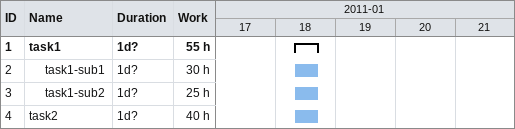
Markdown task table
| ID | Level | Task | Duration | Start | Finish | Work (h) |
|---|---|---|---|---|---|---|
| 1 | 1 | **task1** | 1d? | 2011-01-18 | 2011-01-18 | 55 |
| 2 | 2 | task1-sub1 | 1d? | 2011-01-18 | 2011-01-18 | 30 |
| 3 | 2 | task1-sub2 | 1d? | 2011-01-18 | 2011-01-18 | 25 |
| 4 | 1 | task2 | 1d? | 2011-01-18 | 2011-01-18 | 40 |
